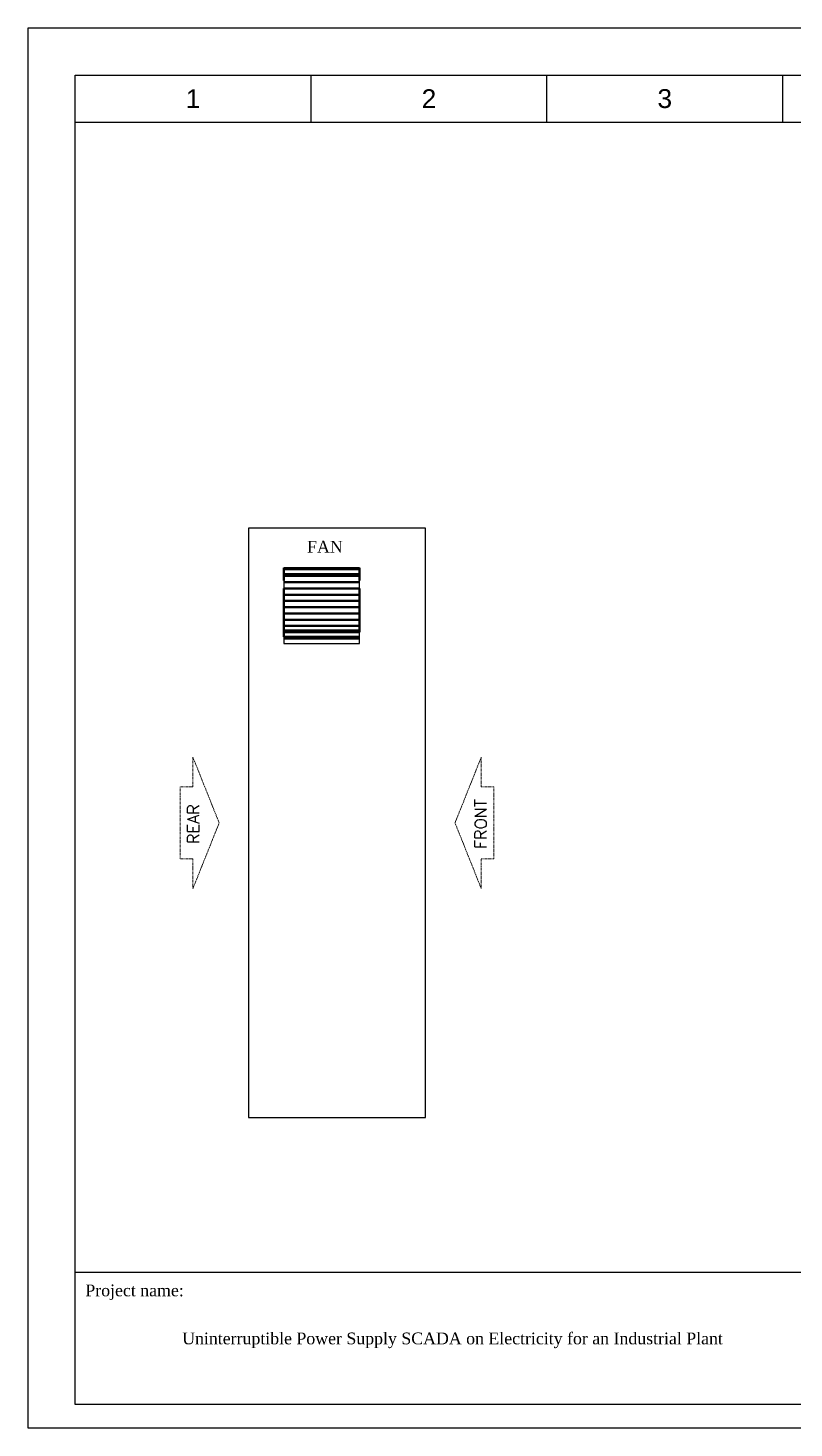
# Model space of a CAD drawing. Header units: millimetres. Extents: x 0 to 900, y 0 to 297.
# Drawn here: x 480 to 642.4, y 0 to 297 of the extents above; entities that cross this region are included whole.
import ezdxf
from ezdxf.enums import TextEntityAlignment as Align

# ---------------------------------------------------------------- set-up
doc = ezdxf.new("R2010")
doc.units = ezdxf.units.MM
doc.linetypes.add('PHANTOM', pattern=[2.5, 1.25, -0.25, 0.25, -0.25, 0.25, -0.25])
for name, color, linetype, lineweight in [('6', 6, 'PHANTOM', 9), ('TEXT', 7, 'Continuous', 9), ('외형선(ISO)', 7, 'Continuous', 50)]:
    doc.layers.add(name, color=color, linetype=linetype, lineweight=lineweight)
doc.layers.add('Frame_text', color=3, linetype='Continuous')
doc.styles.add('F20', font='times.ttf', dxfattribs={"height": 20})
doc.styles.add('F4.0', font='arial.ttf', dxfattribs={"height": 4})
doc.styles.add('ROMANS', font='romans.shx', dxfattribs={"width": 0.7, "bigfont": 'whgtxt.shx'})
doc.styles.get("Standard").update_dxf_attribs({"font": 'times.ttf', "height": 2.5})

# ---------------------------------------------------------------- blocks, each defined once
blk = doc.blocks.new('A3_BLOCK')
for p, q in [((10, 5), (10, 287)), ((10, 287), (410, 287)), ((60, 277), (60, 287)), ((110, 277), (110, 287)), ((160, 277), (160, 287)), ((10, 277), (410, 277)), ((410, 33), (10, 33)), ((410, 5), (10, 5))]:
    blk.add_line(p, q)
at = {"layer": 'Frame_text'}
blk.add_lwpolyline([(0, 0), (0, 297), (420, 297), (420, 0), (0, 0)], close=True, dxfattribs=at)
at = {"char_height": 4, "attachment_point": 5, "style": 'F4.0'}
for s, insert in [('1', (35, 282)), ('2', (85, 282)), ('3', (135, 282))]:
    blk.add_mtext_dynamic_manual_height_columns(s, width=19.9819, gutter_width=25, heights=[0], dxfattribs=dict(at, insert=insert))
at = {"insert": (12.16, 30.44), "char_height": 2.5, "attachment_point": 1}
blk.add_mtext_dynamic_manual_height_columns('Project name:', width=20.4464, gutter_width=25, heights=[0], dxfattribs=at)
at = {"layer": 'Frame_text'}
for tag, p in [('DESIGNED', (225, 22.5)), ('DESIGNED_DATE', (270, 22.5)), ('DRAWING_NAME', (350, 22.5)), ('PROJECT_NAME', (90, 19)), ('CHECKED', (225, 15.5)), ('CHECKED_DATE', (270, 15.5)), ('APPROVED', (225, 8.5)), ('APPROVED_DATE', (270, 8.5)), ('PAGE', (320, 8.5)), ('SCALE', (360, 8.5)), ('RECV', (400, 8.5))]:
    blk.add_attdef(tag, text='', height=2.5, dxfattribs=at).set_placement(p, align=Align.MIDDLE_CENTER)
blk = doc.blocks.new('FAN_BLOCK')
blk.add_lwpolyline([(2155.9, 2239.5), (2284, 2239.5), (2284, 2367.5), (2155.9, 2367.5)], close=True)
at = {"layer": '외형선(ISO)', "color": 0}
for p, q in [((2155.9, 2367.5), (2155.9, 2356.9)), ((2155.9, 2367.5), (2155.9, 2356.9)), ((2155.9, 2367.5), (2155.9, 2356.9)), ((2155.9, 2367.5), (2155.9, 2356.9)), ((2155.9, 2367.5), (2155.9, 2356.9)), ((2155.9, 2367.5), (2155.9, 2356.9)), ((2155.9, 2367.5), (2155.9, 2356.9)), ((2155.9, 2367.5), (2155.9, 2356.9)), ((2155.9, 2365.3), (2284, 2365.3)), ((2155.9, 2365.3), (2155.9, 2353.9)), ((2155.9, 2365.3), (2284, 2365.3)), ((2155.9, 2365.3), (2155.9, 2353.9)), ((2155.9, 2365.3), (2284, 2365.3)), ((2155.9, 2365.3), (2155.9, 2353.9)), ((2155.9, 2365.3), (2284, 2365.3)), ((2155.9, 2365.3), (2155.9, 2353.9)), ((2155.9, 2365.3), (2284, 2365.3)), ((2155.9, 2365.3), (2155.9, 2353.9)), ((2155.9, 2365.3), (2284, 2365.3)), ((2155.9, 2365.3), (2155.9, 2353.9)), ((2155.9, 2365.3), (2284, 2365.3)), ((2155.9, 2365.3), (2155.9, 2353.9)), ((2155.9, 2365.3), (2284, 2365.3)), ((2155.9, 2365.3), (2155.9, 2353.9)), ((2155.9, 2356.9), (2284, 2356.9)), ((2155.9, 2356.9), (2155.9, 2346.3)), ((2155.9, 2356.9), (2284, 2356.9)), ((2155.9, 2356.9), (2155.9, 2346.3)), ((2155.9, 2356.9), (2284, 2356.9)), ((2155.9, 2356.9), (2155.9, 2346.3)), ((2155.9, 2356.9), (2284, 2356.9)), ((2155.9, 2356.9), (2155.9, 2346.3)), ((2155.9, 2356.9), (2284, 2356.9)), ((2155.9, 2356.9), (2155.9, 2346.3)), ((2155.9, 2356.9), (2284, 2356.9)), ((2155.9, 2356.9), (2155.9, 2346.3)), ((2155.9, 2356.9), (2284, 2356.9)), ((2155.9, 2356.9), (2155.9, 2346.3)), ((2155.9, 2356.9), (2155.9, 2346.3)), ((2155.9, 2353.9), (2284, 2353.9)), ((2155.9, 2353.9), (2284, 2353.9)), ((2155.9, 2353.9), (2284, 2353.9)), ((2155.9, 2353.9), (2284, 2353.9)), ((2155.9, 2353.9), (2284, 2353.9)), ((2155.9, 2353.9), (2284, 2353.9)), ((2155.9, 2353.9), (2284, 2353.9)), ((2155.9, 2353.9), (2284, 2353.9)), ((2284, 2367.5), (2284, 2356.9)), ((2284, 2367.5), (2284, 2356.9)), ((2284, 2367.5), (2284, 2356.9)), ((2284, 2367.5), (2284, 2356.9)), ((2284, 2367.5), (2284, 2356.9)), ((2284, 2367.5), (2284, 2356.9)), ((2284, 2367.5), (2284, 2356.9)), ((2284, 2367.5), (2284, 2356.9)), ((2284, 2365.3), (2284, 2353.9)), ((2284, 2365.3), (2284, 2353.9)), ((2284, 2365.3), (2284, 2353.9)), ((2284, 2365.3), (2284, 2353.9)), ((2284, 2365.3), (2284, 2353.9)), ((2284, 2365.3), (2284, 2353.9)), ((2284, 2365.3), (2284, 2353.9)), ((2284, 2365.3), (2284, 2353.9)), ((2284, 2356.9), (2284, 2346.3)), ((2284, 2356.9), (2284, 2346.3)), ((2284, 2356.9), (2284, 2346.3)), ((2284, 2356.9), (2284, 2346.3)), ((2284, 2356.9), (2284, 2346.3)), ((2284, 2356.9), (2284, 2346.3)), ((2284, 2356.9), (2284, 2346.3)), ((2284, 2356.9), (2284, 2346.3)), ((2155.9, 2343.3), (2284, 2343.3)), ((2155.9, 2332.7), (2284, 2332.7)), ((2155.9, 2332.7), (2155.9, 2322.1)), ((2155.9, 2332.7), (2284, 2332.7)), ((2155.9, 2332.7), (2155.9, 2322.1)), ((2155.9, 2332.7), (2284, 2332.7)), ((2155.9, 2332.7), (2155.9, 2322.1)), ((2155.9, 2332.7), (2284, 2332.7)), ((2155.9, 2332.7), (2155.9, 2322.1)), ((2155.9, 2332.7), (2284, 2332.7)), ((2155.9, 2332.7), (2155.9, 2322.1)), ((2155.9, 2332.7), (2284, 2332.7)), ((2155.9, 2332.7), (2155.9, 2322.1)), ((2155.9, 2332.7), (2284, 2332.7)), ((2155.9, 2332.7), (2155.9, 2322.1)), ((2155.9, 2332.7), (2284, 2332.7)), ((2155.9, 2332.7), (2155.9, 2322.1)), ((2284, 2332.7), (2284, 2322.1)), ((2284, 2332.7), (2284, 2322.1)), ((2284, 2332.7), (2284, 2322.1)), ((2284, 2332.7), (2284, 2322.1)), ((2284, 2332.7), (2284, 2322.1)), ((2284, 2332.7), (2284, 2322.1)), ((2284, 2332.7), (2284, 2322.1)), ((2284, 2332.7), (2284, 2322.1)), ((2155.9, 2322.1), (2284, 2322.1)), ((2155.9, 2322.1), (2155.9, 2311.5)), ((2155.9, 2322.1), (2284, 2322.1)), ((2155.9, 2322.1), (2155.9, 2311.5)), ((2155.9, 2322.1), (2284, 2322.1)), ((2155.9, 2322.1), (2155.9, 2311.5)), ((2155.9, 2322.1), (2284, 2322.1)), ((2155.9, 2322.1), (2155.9, 2311.5)), ((2155.9, 2322.1), (2284, 2322.1)), ((2155.9, 2322.1), (2155.9, 2311.5)), ((2155.9, 2322.1), (2284, 2322.1)), ((2155.9, 2322.1), (2155.9, 2311.5)), ((2155.9, 2322.1), (2284, 2322.1)), ((2155.9, 2322.1), (2155.9, 2311.5)), ((2155.9, 2322.1), (2284, 2322.1)), ((2155.9, 2322.1), (2155.9, 2311.5)), ((2155.9, 2311.5), (2284, 2311.5)), ((2155.9, 2311.5), (2155.9, 2300.9)), ((2155.9, 2311.5), (2284, 2311.5)), ((2155.9, 2311.5), (2155.9, 2300.9)), ((2155.9, 2311.5), (2284, 2311.5)), ((2155.9, 2311.5), (2155.9, 2300.9)), ((2155.9, 2311.5), (2284, 2311.5)), ((2155.9, 2311.5), (2155.9, 2300.9)), ((2155.9, 2311.5), (2284, 2311.5)), ((2155.9, 2311.5), (2155.9, 2300.9)), ((2155.9, 2311.5), (2284, 2311.5)), ((2155.9, 2311.5), (2155.9, 2300.9)), ((2155.9, 2311.5), (2284, 2311.5)), ((2155.9, 2311.5), (2155.9, 2300.9)), ((2155.9, 2311.5), (2284, 2311.5)), ((2155.9, 2311.5), (2155.9, 2300.9)), ((2284, 2322.1), (2284, 2311.5)), ((2284, 2322.1), (2284, 2311.5)), ((2284, 2322.1), (2284, 2311.5)), ((2284, 2322.1), (2284, 2311.5)), ((2284, 2322.1), (2284, 2311.5)), ((2284, 2322.1), (2284, 2311.5)), ((2284, 2322.1), (2284, 2311.5)), ((2284, 2322.1), (2284, 2311.5)), ((2284, 2311.5), (2284, 2300.9)), ((2284, 2311.5), (2284, 2300.9)), ((2284, 2311.5), (2284, 2300.9)), ((2284, 2311.5), (2284, 2300.9)), ((2284, 2311.5), (2284, 2300.9)), ((2284, 2311.5), (2284, 2300.9)), ((2284, 2311.5), (2284, 2300.9)), ((2284, 2311.5), (2284, 2300.9)), ((2155.9, 2300.9), (2284, 2300.9)), ((2155.9, 2300.9), (2155.9, 2290.3)), ((2155.9, 2300.9), (2284, 2300.9)), ((2155.9, 2300.9), (2155.9, 2290.3)), ((2155.9, 2300.9), (2284, 2300.9)), ((2155.9, 2300.9), (2155.9, 2290.3)), ((2155.9, 2300.9), (2284, 2300.9)), ((2155.9, 2300.9), (2155.9, 2290.3)), ((2155.9, 2300.9), (2284, 2300.9)), ((2155.9, 2300.9), (2155.9, 2290.3)), ((2155.9, 2300.9), (2284, 2300.9)), ((2155.9, 2300.9), (2155.9, 2290.3)), ((2155.9, 2300.9), (2284, 2300.9)), ((2155.9, 2300.9), (2155.9, 2290.3)), ((2155.9, 2300.9), (2284, 2300.9)), ((2155.9, 2300.9), (2155.9, 2290.3)), ((2155.9, 2290.3), (2284, 2290.3)), ((2155.9, 2290.3), (2155.9, 2279.7)), ((2155.9, 2290.3), (2284, 2290.3)), ((2155.9, 2290.3), (2155.9, 2279.7)), ((2155.9, 2290.3), (2284, 2290.3)), ((2155.9, 2290.3), (2155.9, 2279.7)), ((2155.9, 2290.3), (2284, 2290.3)), ((2155.9, 2290.3), (2155.9, 2279.7)), ((2155.9, 2290.3), (2284, 2290.3)), ((2155.9, 2290.3), (2155.9, 2279.7)), ((2155.9, 2290.3), (2284, 2290.3)), ((2155.9, 2290.3), (2155.9, 2279.7)), ((2155.9, 2290.3), (2284, 2290.3)), ((2155.9, 2290.3), (2155.9, 2279.7)), ((2155.9, 2290.3), (2284, 2290.3)), ((2155.9, 2290.3), (2155.9, 2279.7)), ((2284, 2300.9), (2284, 2290.3)), ((2284, 2300.9), (2284, 2290.3)), ((2284, 2300.9), (2284, 2290.3)), ((2284, 2300.9), (2284, 2290.3)), ((2284, 2300.9), (2284, 2290.3)), ((2284, 2300.9), (2284, 2290.3)), ((2284, 2300.9), (2284, 2290.3)), ((2284, 2300.9), (2284, 2290.3)), ((2284, 2290.3), (2284, 2279.7)), ((2284, 2290.3), (2284, 2279.7)), ((2284, 2290.3), (2284, 2279.7)), ((2284, 2290.3), (2284, 2279.7)), ((2284, 2290.3), (2284, 2279.7)), ((2284, 2290.3), (2284, 2279.7)), ((2284, 2290.3), (2284, 2279.7)), ((2284, 2290.3), (2284, 2279.7)), ((2155.9, 2279.7), (2284, 2279.7)), ((2155.9, 2279.7), (2155.9, 2269.1)), ((2155.9, 2279.7), (2284, 2279.7)), ((2155.9, 2279.7), (2155.9, 2269.1)), ((2155.9, 2279.7), (2284, 2279.7)), ((2155.9, 2279.7), (2155.9, 2269.1)), ((2155.9, 2279.7), (2284, 2279.7)), ((2155.9, 2279.7), (2155.9, 2269.1)), ((2155.9, 2279.7), (2284, 2279.7)), ((2155.9, 2279.7), (2155.9, 2269.1)), ((2155.9, 2279.7), (2284, 2279.7)), ((2155.9, 2279.7), (2155.9, 2269.1)), ((2155.9, 2279.7), (2284, 2279.7)), ((2155.9, 2279.7), (2155.9, 2269.1)), ((2155.9, 2279.7), (2284, 2279.7)), ((2155.9, 2279.7), (2155.9, 2269.1)), ((2155.9, 2272.1), (2155.9, 2261.5)), ((2155.9, 2272.1), (2155.9, 2261.5)), ((2155.9, 2272.1), (2155.9, 2261.5)), ((2155.9, 2272.1), (2155.9, 2261.5)), ((2155.9, 2272.1), (2155.9, 2261.5)), ((2155.9, 2272.1), (2155.9, 2261.5)), ((2155.9, 2272.1), (2155.9, 2261.5)), ((2155.9, 2272.1), (2155.9, 2261.5)), ((2155.9, 2269.1), (2284, 2269.1)), ((2155.9, 2269.1), (2155.9, 2258.5)), ((2155.9, 2269.1), (2284, 2269.1)), ((2155.9, 2269.1), (2155.9, 2258.5)), ((2155.9, 2269.1), (2284, 2269.1)), ((2155.9, 2269.1), (2155.9, 2258.5)), ((2155.9, 2269.1), (2284, 2269.1)), ((2155.9, 2269.1), (2155.9, 2258.5)), ((2155.9, 2269.1), (2284, 2269.1)), ((2155.9, 2269.1), (2155.9, 2258.5)), ((2155.9, 2269.1), (2284, 2269.1)), ((2155.9, 2269.1), (2155.9, 2258.5)), ((2155.9, 2269.1), (2284, 2269.1)), ((2155.9, 2269.1), (2155.9, 2258.5)), ((2155.9, 2269.1), (2284, 2269.1)), ((2155.9, 2269.1), (2155.9, 2258.5)), ((2155.9, 2261.5), (2284, 2261.5)), ((2155.9, 2261.5), (2155.9, 2250.9)), ((2155.9, 2261.5), (2284, 2261.5)), ((2155.9, 2261.5), (2155.9, 2250.9)), ((2155.9, 2261.5), (2284, 2261.5)), ((2155.9, 2261.5), (2155.9, 2250.9)), ((2155.9, 2261.5), (2284, 2261.5)), ((2155.9, 2261.5), (2155.9, 2250.9)), ((2155.9, 2261.5), (2284, 2261.5)), ((2155.9, 2261.5), (2155.9, 2250.9)), ((2155.9, 2261.5), (2284, 2261.5)), ((2155.9, 2261.5), (2155.9, 2250.9)), ((2155.9, 2261.5), (2284, 2261.5)), ((2155.9, 2261.5), (2155.9, 2250.9)), ((2155.9, 2261.5), (2155.9, 2250.9)), ((2155.9, 2258.5), (2284, 2258.5)), ((2155.9, 2258.5), (2284, 2258.5)), ((2155.9, 2258.5), (2284, 2258.5)), ((2155.9, 2258.5), (2284, 2258.5)), ((2155.9, 2258.5), (2284, 2258.5)), ((2155.9, 2258.5), (2284, 2258.5)), ((2155.9, 2258.5), (2284, 2258.5)), ((2155.9, 2258.5), (2284, 2258.5)), ((2284, 2279.7), (2284, 2269.1)), ((2284, 2279.7), (2284, 2269.1)), ((2284, 2279.7), (2284, 2269.1)), ((2284, 2279.7), (2284, 2269.1)), ((2284, 2279.7), (2284, 2269.1)), ((2284, 2279.7), (2284, 2269.1)), ((2284, 2279.7), (2284, 2269.1)), ((2284, 2279.7), (2284, 2269.1)), ((2284, 2272.1), (2284, 2261.5)), ((2284, 2272.1), (2284, 2261.5)), ((2284, 2272.1), (2284, 2261.5)), ((2284, 2272.1), (2284, 2261.5)), ((2284, 2272.1), (2284, 2261.5)), ((2284, 2272.1), (2284, 2261.5)), ((2284, 2272.1), (2284, 2261.5)), ((2284, 2272.1), (2284, 2261.5)), ((2284, 2269.1), (2284, 2258.5)), ((2284, 2269.1), (2284, 2258.5)), ((2284, 2269.1), (2284, 2258.5)), ((2284, 2269.1), (2284, 2258.5)), ((2284, 2269.1), (2284, 2258.5)), ((2284, 2269.1), (2284, 2258.5)), ((2284, 2269.1), (2284, 2258.5)), ((2284, 2269.1), (2284, 2258.5)), ((2284, 2250.9), (2155.9, 2250.9)), ((2284, 2250.9), (2155.9, 2250.9)), ((2284, 2250.9), (2155.9, 2250.9)), ((2284, 2250.9), (2155.9, 2250.9)), ((2284, 2250.9), (2155.9, 2250.9)), ((2284, 2250.9), (2155.9, 2250.9)), ((2284, 2250.9), (2155.9, 2250.9)), ((2284, 2250.9), (2155.9, 2250.9)), ((2155.9, 2247.9), (2284, 2247.9))]:
    blk.add_line(p, q, dxfattribs=at)
blk = doc.blocks.new('REAL_BLOCK')
at = {"layer": '6', "color": 4}
for p, q in [((2862.2, 1331.5, -0.5), (2817.7, 1442.9, -0.5)), ((2817.7, 1442.9, -0.5), (2817.7, 1392.7, -0.5)), ((2796.1, 1392.7, -0.5), (2796.1, 1270.4, -0.5)), ((2817.7, 1392.7, -0.5), (2796.1, 1392.7, -0.5)), ((2862.2, 1331.5, -0.5), (2817.7, 1220.2, -0.5)), ((2817.7, 1270.4, -0.5), (2796.1, 1270.4, -0.5)), ((2817.7, 1220.2, -0.5), (2817.7, 1270.4, -0.5))]:
    blk.add_line(p, q, dxfattribs=at)
at = {"layer": 'TEXT', "style": 'ROMANS'}
blk.add_text('REAR', height=20, rotation=90, dxfattribs=at).set_placement((2818.5, 1329.6, -0.5), align=Align.MIDDLE_CENTER)
blk = doc.blocks.new('FONT BLOCK')
at = {"layer": '6', "color": 4}
for p, q in [((3172.9, 1329.3, -0.3), (3217.4, 1440.7, -0.3)), ((3217.4, 1440.7, -0.3), (3217.4, 1390.4, -0.3)), ((3217.4, 1390.4, -0.3), (3238.9, 1390.4, -0.3)), ((3238.9, 1390.4, -0.3), (3238.9, 1268.1, -0.3)), ((3172.9, 1329.3, -0.3), (3217.4, 1217.9, -0.3)), ((3217.4, 1217.9, -0.3), (3217.4, 1268.1, -0.3)), ((3217.4, 1268.1, -0.3), (3238.9, 1268.1, -0.3))]:
    blk.add_line(p, q, dxfattribs=at)
at = {"layer": 'TEXT', "style": 'ROMANS'}
blk.add_text('FRONT', height=20, rotation=90, dxfattribs=at).set_placement((3216.5, 1327.4, -0.3), align=Align.MIDDLE_CENTER)

msp = doc.modelspace()

# ---------------------------------------------------------------- linework, layer by layer
msp.add_lwpolyline([(526.77480178, 65.86792821), (564.27480178, 65.86792821), (564.27480178, 190.86792821), (526.77480178, 190.86792821)], close=True)

# ---------------------------------------------------------------- block references
ref = msp.add_blockref('A3_BLOCK', (480, 0))
ref.add_attrib('PROJECT_NAME', 'Uninterruptible Power Supply SCADA on Electricity for an Industrial Plant', dxfattribs={"layer": 'Frame_text', "height": 2.5}).set_placement((570, 19), align=Align.MIDDLE_CENTER)
at = {"xscale": 0.125, "yscale": 0.125, "zscale": 0.125}
for name, p in [('FAN_BLOCK', (264.78106889, -113.48793983)), ('REAL_BLOCK', (162.75329063, -38.07238714, 0.0625)), ('FONT BLOCK', (173.91766755, -37.79227015, 0.0375))]:
    msp.add_blockref(name, p, dxfattribs=at)

# ---------------------------------------------------------------- texts
at = {"insert": (539.16655217, 188.20375295), "char_height": 2.5, "attachment_point": 1, "style": 'F20'}
msp.add_mtext_dynamic_manual_height_columns('FAN', width=13.6231432332, gutter_width=12.5, heights=[0], dxfattribs=at)

doc.saveas('drawing.dxf')
